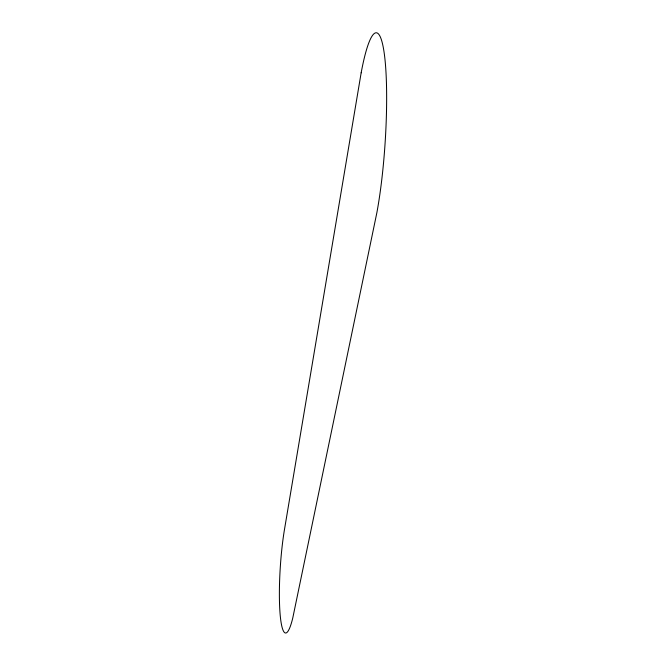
<?xml version="1.0" encoding="UTF-8"?>
<svg xmlns="http://www.w3.org/2000/svg" width="666" height="666" viewBox="0 0 666 666"><rect width="100%" height="100%" fill="white"/><g stroke="black" fill="none" stroke-linecap="round" stroke-linejoin="round"><path stroke-width="1" d="M361.163 72.81L284.623 528.621A66.134 9.649 -86.2 0 0 280.203 615.209A66.134 9.649 -86.2 0 0 292.765 618.015L376.856 212.737A110.215 16.076 -86.2 0 0 384.815 57.917A110.215 16.076 -86.2 0 0 361.163 72.81"/></g></svg>
